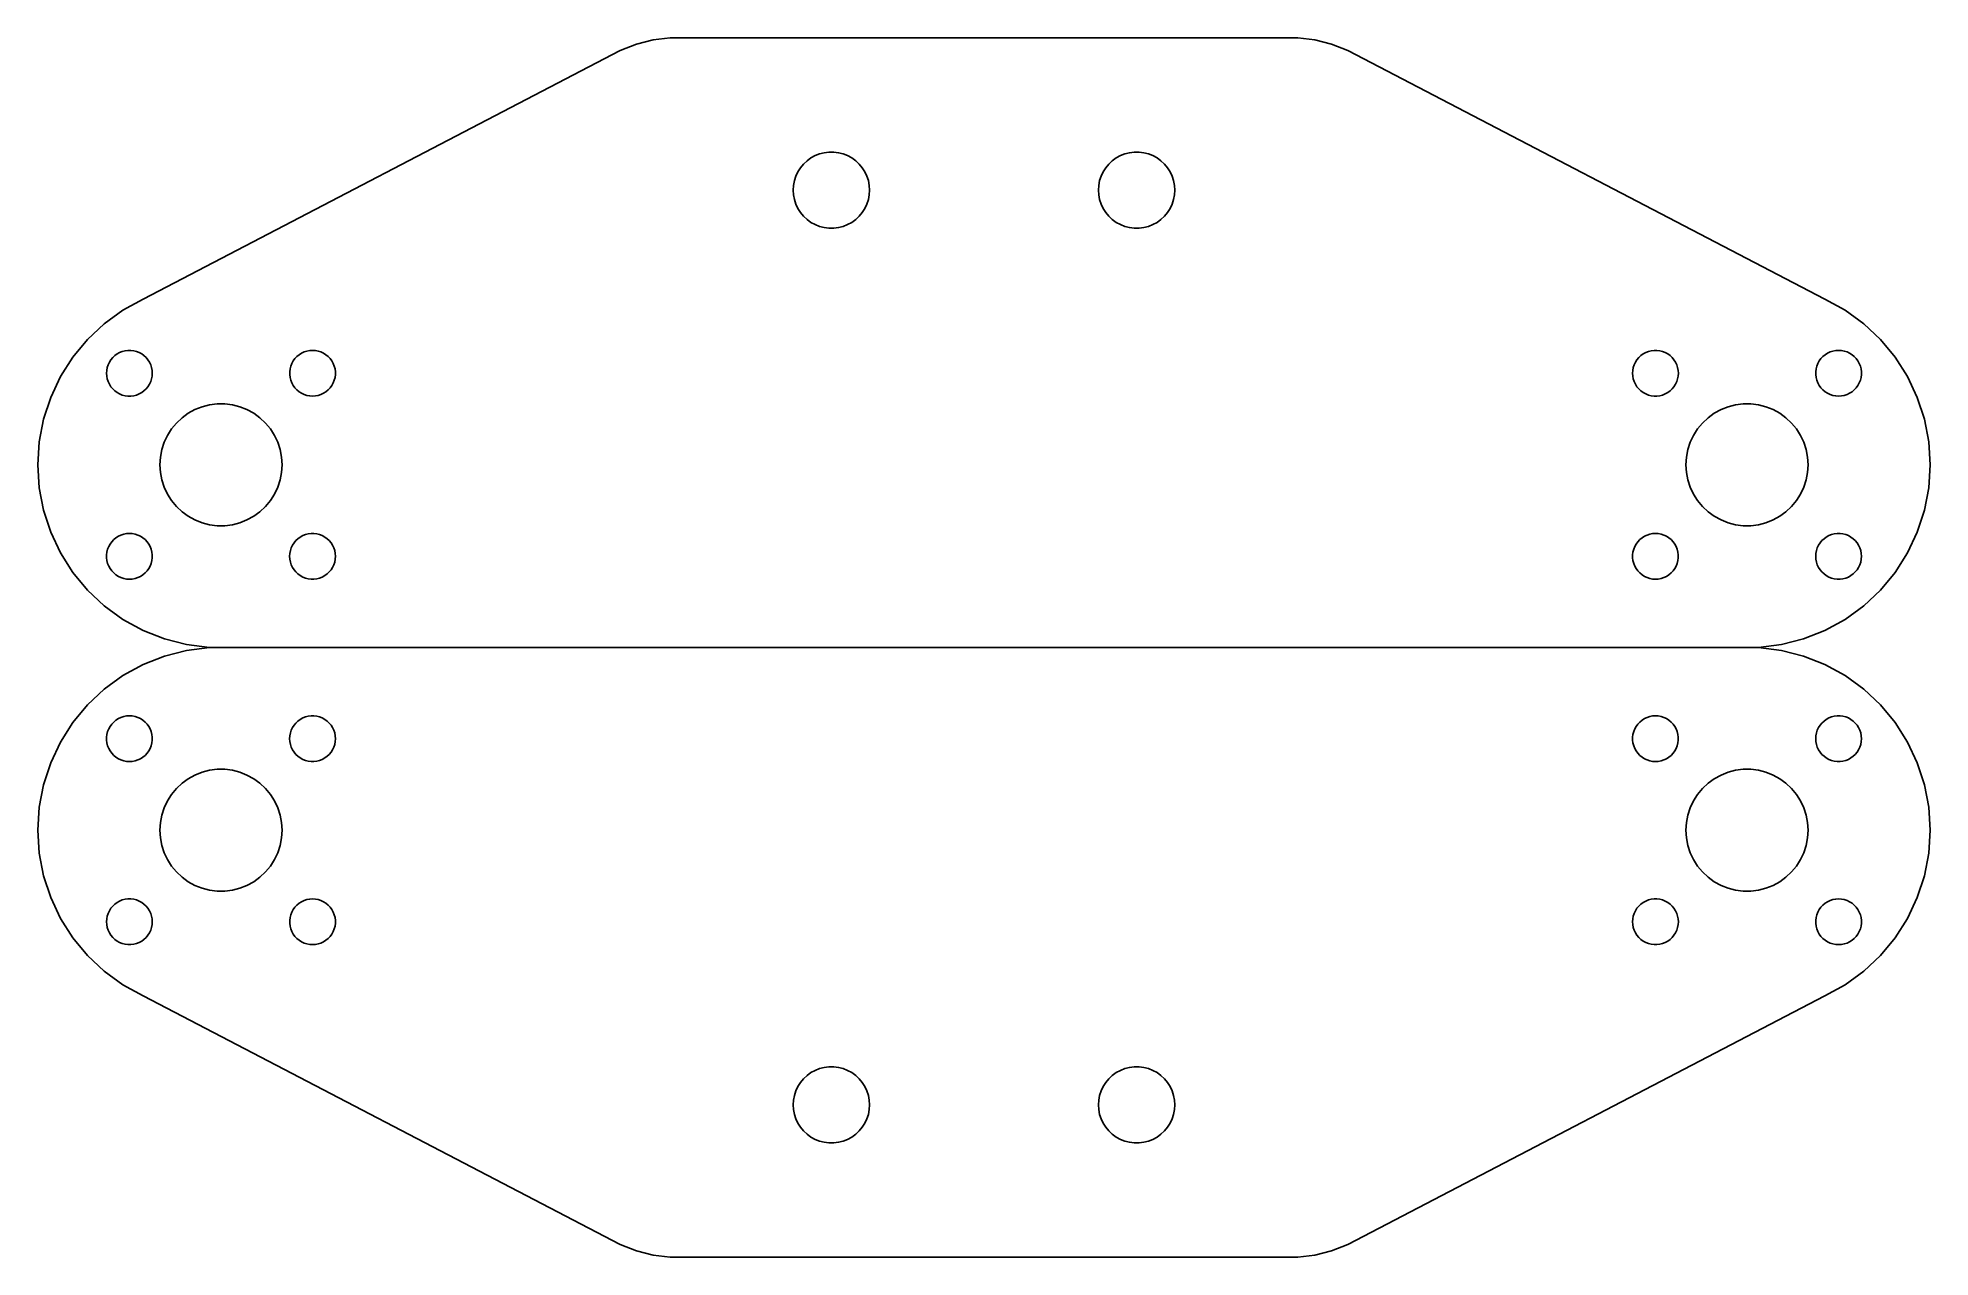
# Model space of a CAD drawing. Extents: x 0 to 124, y 0 to 80.
import ezdxf

# ---------------------------------------------------------------- set-up
doc = ezdxf.new("R2010")
doc.units = 0
doc.layers.add('Layer_1', color=7, linetype='CONTINUOUS')

msp = doc.modelspace()

# ---------------------------------------------------------------- linework, layer by layer
at = {"layer": 'Layer_1', "color": 7}
for points in [[(112.89411, 40.099122), (114.390111, 40.288124), (115.849112, 40.662122), (117.250111, 41.217123), (118.571112, 41.943123), (119.790111, 42.829123), (120.88911, 43.860123), (121.849111, 45.022122), (122.657111, 46.294126), (123.298111, 47.658134), (123.764111, 49.091118), (124.04611, 50.571119), (124.141111, 52.07511), (124.04611, 53.579128), (123.764111, 55.05913), (123.298111, 56.492113), (122.657111, 57.856121), (121.849111, 59.128125), (120.88911, 60.290119), (119.790111, 61.321133), (118.571112, 62.207113), (117.250111, 62.93313), (85.973111, 79.218114), (84.922111, 79.635126), (83.827111, 79.916134), (82.706111, 80.057132), (41.576111, 80.057132), (40.455111, 79.916134), (39.360111, 79.635126), (38.309111, 79.218114), (7.032111, 62.93313), (5.711111, 62.207113), (4.492111, 61.321133), (3.393113, 60.290119), (2.433111, 59.128125), (1.625112, 57.856121), (0.984112, 56.492113), (0.518112, 55.05913), (0.236113, 53.579128), (0.141111, 52.07511)], [(49.641111, 70.07513), (49.661112, 69.762117), (49.720111, 69.453112), (49.817111, 69.155114), (49.950111, 68.871114), (50.118111, 68.606135), (50.319111, 68.36413), (50.547111, 68.149133), (50.801111, 67.964136), (51.077111, 67.813119), (51.368111, 67.697126), (51.673111, 67.619119), (51.984111, 67.580116), (52.298111, 67.580116), (52.609111, 67.619119), (52.914111, 67.697126), (53.205111, 67.813119), (53.481111, 67.964136), (53.735111, 68.149133), (53.963111, 68.36413), (54.164111, 68.606135), (54.332111, 68.871114), (54.465111, 69.155114), (54.562111, 69.453112), (54.621111, 69.762117), (54.641112, 70.07513), (54.62111, 70.388114), (54.562111, 70.69712), (54.465111, 70.995118), (54.332111, 71.279118), (54.164111, 71.544125), (53.963111, 71.78613), (53.735111, 72.001127), (53.481111, 72.186124), (53.205111, 72.337113), (52.914111, 72.453134), (52.609111, 72.531112), (52.298111, 72.570116), (51.984111, 72.570116), (51.673111, 72.531112), (51.368111, 72.453134), (51.077111, 72.337113), (50.801111, 72.186124), (50.547111, 72.001127), (50.319111, 71.78613), (50.118111, 71.544125), (49.950111, 71.279118), (49.817111, 70.995118), (49.720111, 70.69712), (49.661111, 70.388114), (49.64111, 70.07513)], [(69.641111, 70.07513), (69.661112, 69.762117), (69.720111, 69.453112), (69.817111, 69.155114), (69.950111, 68.871114), (70.118111, 68.606135), (70.319111, 68.36413), (70.547111, 68.149133), (70.801111, 67.964136), (71.077111, 67.813119), (71.368111, 67.697126), (71.673111, 67.619119), (71.984111, 67.580116), (72.298111, 67.580116), (72.609111, 67.619119), (72.914111, 67.697126), (73.205111, 67.813119), (73.481111, 67.964136), (73.735111, 68.149133), (73.963111, 68.36413), (74.164111, 68.606135), (74.332111, 68.871114), (74.465111, 69.155114), (74.562111, 69.453112), (74.621111, 69.762117), (74.641112, 70.07513), (74.62111, 70.388114), (74.562111, 70.69712), (74.465111, 70.995118), (74.332111, 71.279118), (74.164111, 71.544125), (73.963111, 71.78613), (73.735111, 72.001127), (73.481111, 72.186124), (73.205111, 72.337113), (72.914111, 72.453134), (72.609111, 72.531112), (72.298111, 72.570116), (71.984111, 72.570116), (71.673111, 72.531112), (71.368111, 72.453134), (71.077111, 72.337113), (70.801111, 72.186124), (70.547111, 72.001127), (70.319111, 71.78613), (70.118111, 71.544125), (69.950111, 71.279118), (69.817111, 70.995118), (69.720111, 70.69712), (69.661111, 70.388114), (69.64111, 70.07513)], [(4.641111, 58.075126), (4.653105, 57.887109), (4.688112, 57.702113), (4.746111, 57.523127), (4.827112, 57.352129), (4.927112, 57.193125), (5.048112, 57.048119), (5.185111, 56.919115), (5.33711, 56.809133), (5.502111, 56.718117), (5.677112, 56.648126), (5.86011, 56.602123), (6.047111, 56.578134), (6.23511, 56.578134), (6.422111, 56.602123), (6.605112, 56.648126), (6.780112, 56.718117), (6.945111, 56.809133), (7.097113, 56.919115), (7.234112, 57.048119), (7.355112, 57.193125), (7.455112, 57.352129), (7.536112, 57.523127), (7.594112, 57.702113), (7.62911, 57.887109), (7.641105, 58.075126), (7.629116, 58.263114), (7.594112, 58.448111), (7.536112, 58.627124), (7.455112, 58.798123), (7.355112, 58.957127), (7.234112, 59.102132), (7.097113, 59.231136), (6.945111, 59.341118), (6.780112, 59.432135), (6.605112, 59.502126), (6.422111, 59.548128), (6.23511, 59.572117), (6.047111, 59.572117), (5.86011, 59.548128), (5.677112, 59.502126), (5.502111, 59.432135), (5.33711, 59.341118), (5.185111, 59.231136), (5.048112, 59.102132), (4.927112, 58.957127), (4.827112, 58.798123), (4.746111, 58.627124), (4.688112, 58.448111), (4.653111, 58.263114), (4.641116, 58.075126)], [(17.953112, 59.563114), (17.76811, 59.528119), (17.589111, 59.470122), (17.418112, 59.389124), (17.259111, 59.289133), (17.114111, 59.168116), (16.985113, 59.031125), (16.875111, 58.87912), (16.784111, 58.714133), (16.714112, 58.539127), (16.668112, 58.356134), (16.644123, 58.169134)], [(18.141112, 59.575137), (17.953112, 59.563001)], [(18.329111, 56.587137), (18.514111, 56.622133), (18.69311, 56.68013), (18.864112, 56.761127), (19.023113, 56.861119), (19.168113, 56.982136), (19.297111, 57.119126), (19.407113, 57.271131), (19.498112, 57.436118), (19.568112, 57.611124), (19.614111, 57.794117), (19.6381, 57.981118), (19.638112, 58.169134), (19.614123, 58.356134), (19.568112, 58.539127), (19.498112, 58.714133), (19.407113, 58.87912), (19.297111, 59.031125), (19.168113, 59.168116), (19.023113, 59.289133), (18.864112, 59.389124), (18.69311, 59.470122), (18.514111, 59.528119), (18.329111, 59.563114), (18.141112, 59.57525)], [(104.641111, 58.075126), (104.653105, 57.887109), (104.688112, 57.702113), (104.746112, 57.523127), (104.827112, 57.352129), (104.927112, 57.193125), (105.048112, 57.048119), (105.185111, 56.919115), (105.33711, 56.809133), (105.502112, 56.718117), (105.677112, 56.648126), (105.860111, 56.602123), (106.047111, 56.578134), (106.235111, 56.578134), (106.422111, 56.602123), (106.605112, 56.648126), (106.78011, 56.718117), (106.945111, 56.809133), (107.09711, 56.919115), (107.234112, 57.048119), (107.355112, 57.193125), (107.455112, 57.352129), (107.53611, 57.523127), (107.594112, 57.702113), (107.629111, 57.887109), (107.641105, 58.075126), (107.629116, 58.263114), (107.594112, 58.448111), (107.53611, 58.627124), (107.455112, 58.798123), (107.355112, 58.957127), (107.234112, 59.102132), (107.09711, 59.231136), (106.945111, 59.341118), (106.78011, 59.432135), (106.605112, 59.502126), (106.422111, 59.548128), (106.235111, 59.572117), (106.047111, 59.572117), (105.860111, 59.548128), (105.677112, 59.502126), (105.502112, 59.432135), (105.33711, 59.341118), (105.185111, 59.231136), (105.048112, 59.102132), (104.927112, 58.957127), (104.827112, 58.798123), (104.746112, 58.627124), (104.688112, 58.448111), (104.653111, 58.263114), (104.641117, 58.075126)], [(117.95311, 59.563114), (117.76811, 59.528119), (117.589111, 59.470122), (117.418112, 59.389124), (117.259111, 59.289133), (117.114111, 59.168116), (116.98511, 59.031125), (116.875111, 58.87912), (116.784112, 58.714133), (116.714112, 58.539127), (116.668113, 58.356134), (116.644124, 58.169134)], [(118.141112, 59.575137), (117.95311, 59.563001)], [(118.329112, 56.587137), (118.514111, 56.622133), (118.693111, 56.68013), (118.864112, 56.761127), (119.02311, 56.861119), (119.16811, 56.982136), (119.297111, 57.119126), (119.40711, 57.271131), (119.49811, 57.436118), (119.568112, 57.611124), (119.614112, 57.794117), (119.638101, 57.981118), (119.638112, 58.169134), (119.614123, 58.356134), (119.568112, 58.539127), (119.49811, 58.714133), (119.40711, 58.87912), (119.297111, 59.031125), (119.16811, 59.168116), (119.02311, 59.289133), (118.864112, 59.389124), (118.693111, 59.470122), (118.514111, 59.528119), (118.329112, 59.563114), (118.141112, 59.57525)], [(16.644112, 58.169134), (16.644112, 57.981118), (16.668101, 57.794117), (16.714112, 57.611124), (16.784111, 57.436118), (16.875111, 57.271131), (16.985113, 57.119126), (17.114111, 56.982136), (17.259111, 56.861119), (17.418112, 56.761127), (17.589111, 56.68013), (17.76811, 56.622133), (17.953112, 56.587137), (18.141112, 56.575002)], [(116.644112, 58.169134), (116.644112, 57.981118), (116.668101, 57.794117), (116.714112, 57.611124), (116.784112, 57.436118), (116.875111, 57.271131), (116.98511, 57.119126), (117.114111, 56.982136), (117.259111, 56.861119), (117.418112, 56.761127), (117.589111, 56.68013), (117.76811, 56.622133), (117.95311, 56.587137), (118.141112, 56.575002)], [(8.141112, 52.07511), (8.17311, 51.574137), (8.26711, 51.080135), (8.422112, 50.603123), (8.63611, 50.148124), (8.90511, 49.724114), (9.225111, 49.337131), (9.591111, 48.99313), (9.998112, 48.698123), (10.43811, 48.456118), (10.905112, 48.271121), (11.391113, 48.146125), (11.890113, 48.083133), (12.392112, 48.083133), (12.891112, 48.146125), (13.37711, 48.271121), (13.844112, 48.456118), (14.284111, 48.698123), (14.691112, 48.99313), (15.057112, 49.337131), (15.377112, 49.724114), (15.646112, 50.148124), (15.860113, 50.603123), (16.015112, 51.080135), (16.109112, 51.574137), (16.14111, 52.07511), (16.109112, 52.57611), (16.015112, 53.070112), (15.860113, 53.547124), (15.646112, 54.002123), (15.377112, 54.426134), (15.057112, 54.813117), (14.691112, 55.157117), (14.284111, 55.452124), (13.844112, 55.69413), (13.37711, 55.879126), (12.891112, 56.004123), (12.392112, 56.067115), (11.890113, 56.067115), (11.391113, 56.004123), (10.905112, 55.879126), (10.43811, 55.69413), (9.998112, 55.452124), (9.591111, 55.157117), (9.225111, 54.813117), (8.90511, 54.426134), (8.63611, 54.002123), (8.422112, 53.547124), (8.26711, 53.070112), (8.17311, 52.57611), (8.141112, 52.07511)], [(18.141112, 56.575115), (18.329111, 56.58725)], [(108.141112, 52.07511), (108.173111, 51.574137), (108.267111, 51.080135), (108.42211, 50.603123), (108.63611, 50.148124), (108.905111, 49.724114), (109.225111, 49.337131), (109.591111, 48.99313), (109.998112, 48.698123), (110.438111, 48.456118), (110.905112, 48.271121), (111.39111, 48.146125), (111.89011, 48.083133), (112.39211, 48.083133), (112.89111, 48.146125), (113.377111, 48.271121), (113.844112, 48.456118), (114.284111, 48.698123), (114.691112, 48.99313), (115.057112, 49.337131), (115.377112, 49.724114), (115.646113, 50.148124), (115.86011, 50.603123), (116.015112, 51.080135), (116.109112, 51.574137), (116.141111, 52.07511), (116.109112, 52.57611), (116.015112, 53.070112), (115.86011, 53.547124), (115.646113, 54.002123), (115.377112, 54.426134), (115.057112, 54.813117), (114.691112, 55.157117), (114.284111, 55.452124), (113.844112, 55.69413), (113.377111, 55.879126), (112.89111, 56.004123), (112.39211, 56.067115), (111.89011, 56.067115), (111.39111, 56.004123), (110.905112, 55.879126), (110.438111, 55.69413), (109.998112, 55.452124), (109.591111, 55.157117), (109.225111, 54.813117), (108.905111, 54.426134), (108.63611, 54.002123), (108.42211, 53.547124), (108.267111, 53.070112), (108.173111, 52.57611), (108.141112, 52.07511)], [(118.141112, 56.575115), (118.329112, 56.58725)], [(0.141111, 52.07511), (0.236113, 50.571119), (0.518112, 49.091118), (0.984112, 47.658134), (1.625112, 46.294126), (2.433111, 45.022122), (3.393113, 43.860123), (4.492111, 42.829123), (5.711111, 41.943123), (7.032111, 41.217123), (8.43311, 40.662122), (9.892112, 40.288124), (11.388113, 40.099122)], [(4.644111, 46.16913), (4.644111, 45.981113), (4.668099, 45.794113), (4.71411, 45.61112), (4.784113, 45.436114), (4.875112, 45.271124), (4.985111, 45.119122), (5.114112, 44.982123), (5.259112, 44.861123), (5.418111, 44.761123), (5.589112, 44.680123), (5.768111, 44.622123), (5.953111, 44.587125), (6.14111, 44.57513), (6.329113, 44.587119), (6.514112, 44.622123), (6.693112, 44.680123), (6.86411, 44.761123), (7.023111, 44.861123), (7.168111, 44.982123), (7.297112, 45.119122), (7.407111, 45.271124), (7.498111, 45.436114), (7.568111, 45.61112), (7.61411, 45.794113), (7.638099, 45.981113), (7.63811, 46.16913), (7.614121, 46.35613), (7.568111, 46.539123), (7.498111, 46.714129), (7.407111, 46.879116), (7.297112, 47.031121), (7.168111, 47.168112), (7.023111, 47.289129), (6.86411, 47.38912), (6.693112, 47.470118), (6.514112, 47.528114), (6.329113, 47.56311), (6.14111, 47.575246)], [(5.953111, 47.56311), (5.768111, 47.528114), (5.589112, 47.470118), (5.418111, 47.38912), (5.259112, 47.289129), (5.114112, 47.168112), (4.985111, 47.031121), (4.875112, 46.879116), (4.784113, 46.714129), (4.71411, 46.539123), (4.668111, 46.35613), (4.644122, 46.16913)], [(6.14111, 47.575133), (5.953111, 47.562997)], [(16.641112, 46.075122), (16.653106, 45.887133), (16.68811, 45.702137), (16.746113, 45.523123), (16.827111, 45.352125), (16.92711, 45.193123), (17.04811, 45.048123), (17.185112, 44.919122), (17.337111, 44.809123), (17.502113, 44.718124), (17.67711, 44.648124), (17.860112, 44.602122), (18.047112, 44.578133), (18.235112, 44.578125), (18.422112, 44.602113), (18.605111, 44.648124), (18.780111, 44.718124), (18.945112, 44.809123), (19.097111, 44.919122), (19.23411, 45.048123), (19.35511, 45.193123), (19.45511, 45.352125), (19.536111, 45.523123), (19.59411, 45.702137), (19.629112, 45.887133), (19.641106, 46.075122), (19.629117, 46.26311), (19.59411, 46.448135), (19.536111, 46.62712), (19.45511, 46.798118), (19.35511, 46.957122), (19.23411, 47.102128), (19.097111, 47.231132), (18.945112, 47.341114), (18.780111, 47.432131), (18.605111, 47.502122), (18.422112, 47.548124), (18.235112, 47.572113), (18.047112, 47.572113), (17.860112, 47.548124), (17.67711, 47.502122), (17.502113, 47.432131), (17.337111, 47.341114), (17.185112, 47.231132), (17.04811, 47.102128), (16.92711, 46.957122), (16.827111, 46.798118), (16.746113, 46.62712), (16.68811, 46.448135), (16.653112, 46.26311), (16.641118, 46.075122)], [(104.644111, 46.16913), (104.644111, 45.981113), (104.6681, 45.794113), (104.714111, 45.61112), (104.78411, 45.436114), (104.87511, 45.271124), (104.985112, 45.119122), (105.11411, 44.982123), (105.25911, 44.861123), (105.418111, 44.761123), (105.589112, 44.680123), (105.768112, 44.622123), (105.953111, 44.587125), (106.141111, 44.57513), (106.32911, 44.587119), (106.514113, 44.622123), (106.693112, 44.680123), (106.86411, 44.761123), (107.023112, 44.861123), (107.168112, 44.982123), (107.29711, 45.119122), (107.407112, 45.271124), (107.498111, 45.436114), (107.568111, 45.61112), (107.61411, 45.794113), (107.638099, 45.981113), (107.638111, 46.16913), (107.614122, 46.35613), (107.568111, 46.539123), (107.498111, 46.714129), (107.407112, 46.879116), (107.29711, 47.031121), (107.168112, 47.168112), (107.023112, 47.289129), (106.86411, 47.38912), (106.693112, 47.470118), (106.514113, 47.528114), (106.32911, 47.56311), (106.141111, 47.575246)], [(105.953111, 47.56311), (105.768112, 47.528114), (105.589112, 47.470118), (105.418111, 47.38912), (105.25911, 47.289129), (105.11411, 47.168112), (104.985112, 47.031121), (104.87511, 46.879116), (104.78411, 46.714129), (104.714111, 46.539123), (104.668111, 46.35613), (104.644122, 46.16913)], [(106.141111, 47.575133), (105.953111, 47.562997)], [(116.641112, 46.075122), (116.653107, 45.887133), (116.688111, 45.702137), (116.74611, 45.523123), (116.827111, 45.352125), (116.927111, 45.193123), (117.048111, 45.048123), (117.18511, 44.919122), (117.337112, 44.809123), (117.50211, 44.718124), (117.677111, 44.648124), (117.860112, 44.602122), (118.047112, 44.578133), (118.235112, 44.578125), (118.422112, 44.602113), (118.605111, 44.648124), (118.780111, 44.718124), (118.945112, 44.809123), (119.097112, 44.919122), (119.234111, 45.048123), (119.355111, 45.193123), (119.455111, 45.352125), (119.536111, 45.523123), (119.594111, 45.702137), (119.629112, 45.887133), (119.641106, 46.075122), (119.629118, 46.26311), (119.594111, 46.448135), (119.536111, 46.62712), (119.455111, 46.798118), (119.355111, 46.957122), (119.234111, 47.102128), (119.097112, 47.231132), (118.945112, 47.341114), (118.780111, 47.432131), (118.605111, 47.502122), (118.422112, 47.548124), (118.235112, 47.572113), (118.047112, 47.572113), (117.860112, 47.548124), (117.677111, 47.502122), (117.50211, 47.432131), (117.337112, 47.341114), (117.18511, 47.231132), (117.048111, 47.102128), (116.927111, 46.957122), (116.827111, 46.798118), (116.74611, 46.62712), (116.688111, 46.448135), (116.653112, 46.26311), (116.641118, 46.075122)], [(0.141111, 28.12314), (0.236113, 29.627131), (0.518112, 31.107132), (0.984112, 32.540115), (1.625112, 33.904124), (2.433111, 35.176127), (3.393113, 36.338127), (4.492111, 37.369127), (5.711111, 38.255127), (7.032111, 38.981126), (8.43311, 39.536128), (9.892112, 39.910126), (11.388113, 40.099127)], [(112.89411, 40.099127), (114.390111, 39.910126), (115.849112, 39.536128), (117.250111, 38.981126), (118.571112, 38.255127), (119.790111, 37.369127), (120.88911, 36.338127), (121.849111, 35.176127), (122.657111, 33.904124), (123.298111, 32.540115), (123.764111, 31.107132), (124.04611, 29.627131), (124.141111, 28.12314), (124.04611, 26.619121), (123.764111, 25.13912), (123.298111, 23.706137), (122.657111, 22.342128), (121.849111, 21.070125), (120.88911, 19.908131), (119.790111, 18.877117), (118.571112, 17.991137), (117.250111, 17.26512), (85.973111, 0.980136), (84.922111, 0.563124), (83.827111, 0.282115), (82.706111, 0.141117), (41.576111, 0.141117), (40.455111, 0.282115), (39.360111, 0.563124), (38.309111, 0.980136), (7.032111, 17.26512), (5.711111, 17.991137), (4.492111, 18.877117), (3.393113, 19.908131), (2.433111, 21.070125), (1.625112, 22.342128), (0.984112, 23.706137), (0.518112, 25.13912), (0.236113, 26.619121), (0.141111, 28.12314)], [(4.644111, 34.02912), (4.644111, 34.217136), (4.668099, 34.404137), (4.71411, 34.58713), (4.784113, 34.762136), (4.875112, 34.927126), (4.985111, 35.079128), (5.114112, 35.216127), (5.259112, 35.337127), (5.418111, 35.437127), (5.589112, 35.518127), (5.768111, 35.576127), (5.953111, 35.611125), (6.14111, 35.623119), (6.329113, 35.611131), (6.514112, 35.576127), (6.693112, 35.518127), (6.86411, 35.437127), (7.023111, 35.337127), (7.168111, 35.216127), (7.297112, 35.079128), (7.407111, 34.927126), (7.498111, 34.762136), (7.568111, 34.58713), (7.61411, 34.404137), (7.638099, 34.217136), (7.63811, 34.02912), (7.614121, 33.842119), (7.568111, 33.659127), (7.498111, 33.484121), (7.407111, 33.319133), (7.297112, 33.167129), (7.168111, 33.030138), (7.023111, 32.909121), (6.86411, 32.80913), (6.693112, 32.728132), (6.514112, 32.670135), (6.329113, 32.63514), (6.14111, 32.623004)], [(16.641112, 34.123128), (16.653106, 34.311116), (16.68811, 34.496113), (16.746113, 34.675127), (16.827111, 34.846125), (16.92711, 35.005126), (17.04811, 35.150126), (17.185112, 35.279127), (17.337111, 35.389126), (17.502113, 35.480126), (17.67711, 35.550126), (17.860112, 35.596128), (18.047112, 35.620117), (18.235112, 35.620125), (18.422112, 35.596136), (18.605111, 35.550126), (18.780111, 35.480126), (18.945112, 35.389126), (19.097111, 35.279127), (19.23411, 35.150126), (19.35511, 35.005126), (19.45511, 34.846125), (19.536111, 34.675127), (19.59411, 34.496113), (19.629112, 34.311116), (19.641106, 34.123128), (19.629117, 33.93514), (19.59411, 33.750115), (19.536111, 33.57113), (19.45511, 33.400131), (19.35511, 33.241127), (19.23411, 33.096121), (19.097111, 32.967118), (18.945112, 32.857136), (18.780111, 32.766119), (18.605111, 32.696128), (18.422112, 32.650126), (18.235112, 32.626137), (18.047112, 32.626137), (17.860112, 32.650126), (17.67711, 32.696128), (17.502113, 32.766119), (17.337111, 32.857136), (17.185112, 32.967118), (17.04811, 33.096121), (16.92711, 33.241127), (16.827111, 33.400131), (16.746113, 33.57113), (16.68811, 33.750115), (16.653112, 33.93514), (16.641118, 34.123128)], [(104.644111, 34.02912), (104.644111, 34.217136), (104.6681, 34.404137), (104.714111, 34.58713), (104.78411, 34.762136), (104.87511, 34.927126), (104.985112, 35.079128), (105.11411, 35.216127), (105.25911, 35.337127), (105.418111, 35.437127), (105.589112, 35.518127), (105.768112, 35.576127), (105.953111, 35.611125), (106.141111, 35.623119), (106.32911, 35.611131), (106.514113, 35.576127), (106.693112, 35.518127), (106.86411, 35.437127), (107.023112, 35.337127), (107.168112, 35.216127), (107.29711, 35.079128), (107.407112, 34.927126), (107.498111, 34.762136), (107.568111, 34.58713), (107.61411, 34.404137), (107.638099, 34.217136), (107.638111, 34.02912), (107.614122, 33.842119), (107.568111, 33.659127), (107.498111, 33.484121), (107.407112, 33.319133), (107.29711, 33.167129), (107.168112, 33.030138), (107.023112, 32.909121), (106.86411, 32.80913), (106.693112, 32.728132), (106.514113, 32.670135), (106.32911, 32.63514), (106.141111, 32.623004)], [(116.641112, 34.123128), (116.653107, 34.311116), (116.688111, 34.496113), (116.74611, 34.675127), (116.827111, 34.846125), (116.927111, 35.005126), (117.048111, 35.150126), (117.18511, 35.279127), (117.337112, 35.389126), (117.50211, 35.480126), (117.677111, 35.550126), (117.860112, 35.596128), (118.047112, 35.620117), (118.235112, 35.620125), (118.422112, 35.596136), (118.605111, 35.550126), (118.780111, 35.480126), (118.945112, 35.389126), (119.097112, 35.279127), (119.234111, 35.150126), (119.355111, 35.005126), (119.455111, 34.846125), (119.536111, 34.675127), (119.594111, 34.496113), (119.629112, 34.311116), (119.641106, 34.123128), (119.629118, 33.93514), (119.594111, 33.750115), (119.536111, 33.57113), (119.455111, 33.400131), (119.355111, 33.241127), (119.234111, 33.096121), (119.097112, 32.967118), (118.945112, 32.857136), (118.780111, 32.766119), (118.605111, 32.696128), (118.422112, 32.650126), (118.235112, 32.626137), (118.047112, 32.626137), (117.860112, 32.650126), (117.677111, 32.696128), (117.50211, 32.766119), (117.337112, 32.857136), (117.18511, 32.967118), (117.048111, 33.096121), (116.927111, 33.241127), (116.827111, 33.400131), (116.74611, 33.57113), (116.688111, 33.750115), (116.653112, 33.93514), (116.641118, 34.123128)], [(5.953111, 32.63514), (5.768111, 32.670135), (5.589112, 32.728132), (5.418111, 32.80913), (5.259112, 32.909121), (5.114112, 33.030138), (4.985111, 33.167129), (4.875112, 33.319133), (4.784113, 33.484121), (4.71411, 33.659127), (4.668111, 33.842119), (4.644122, 34.02912)], [(105.953111, 32.63514), (105.768112, 32.670135), (105.589112, 32.728132), (105.418111, 32.80913), (105.25911, 32.909121), (105.11411, 33.030138), (104.985112, 33.167129), (104.87511, 33.319133), (104.78411, 33.484121), (104.714111, 33.659127), (104.668111, 33.842119), (104.644122, 34.02912)], [(6.14111, 32.623117), (5.953111, 32.635253)], [(106.141111, 32.623117), (105.953111, 32.635253)], [(8.141112, 28.12314), (8.17311, 28.624113), (8.26711, 29.118115), (8.422112, 29.595127), (8.63611, 30.050125), (8.90511, 30.474136), (9.225111, 30.861119), (9.591111, 31.20512), (9.998112, 31.500127), (10.43811, 31.742132), (10.905112, 31.927129), (11.391113, 32.052125), (11.890113, 32.115117), (12.392112, 32.115117), (12.891112, 32.052125), (13.37711, 31.927129), (13.844112, 31.742132), (14.284111, 31.500127), (14.691112, 31.20512), (15.057112, 30.861119), (15.377112, 30.474136), (15.646112, 30.050125), (15.860113, 29.595127), (16.015112, 29.118115), (16.109112, 28.624113), (16.14111, 28.12314), (16.109112, 27.622139), (16.015112, 27.128137), (15.860113, 26.651125), (15.646112, 26.196127), (15.377112, 25.772116), (15.057112, 25.385133), (14.691112, 25.041132), (14.284111, 24.746125), (13.844112, 24.50412), (13.37711, 24.319123), (12.891112, 24.194127), (12.392112, 24.131135), (11.890113, 24.131135), (11.391113, 24.194127), (10.905112, 24.319123), (10.43811, 24.50412), (9.998112, 24.746125), (9.591111, 25.041132), (9.225111, 25.385133), (8.90511, 25.772116), (8.63611, 26.196127), (8.422112, 26.651125), (8.26711, 27.128137), (8.17311, 27.622139), (8.141112, 28.12314)], [(108.141112, 28.12314), (108.173111, 28.624113), (108.267111, 29.118115), (108.42211, 29.595127), (108.63611, 30.050125), (108.905111, 30.474136), (109.225111, 30.861119), (109.591111, 31.20512), (109.998112, 31.500127), (110.438111, 31.742132), (110.905112, 31.927129), (111.39111, 32.052125), (111.89011, 32.115117), (112.39211, 32.115117), (112.89111, 32.052125), (113.377111, 31.927129), (113.844112, 31.742132), (114.284111, 31.500127), (114.691112, 31.20512), (115.057112, 30.861119), (115.377112, 30.474136), (115.646113, 30.050125), (115.86011, 29.595127), (116.015112, 29.118115), (116.109112, 28.624113), (116.141111, 28.12314), (116.109112, 27.622139), (116.015112, 27.128137), (115.86011, 26.651125), (115.646113, 26.196127), (115.377112, 25.772116), (115.057112, 25.385133), (114.691112, 25.041132), (114.284111, 24.746125), (113.844112, 24.50412), (113.377111, 24.319123), (112.89111, 24.194127), (112.39211, 24.131135), (111.89011, 24.131135), (111.39111, 24.194127), (110.905112, 24.319123), (110.438111, 24.50412), (109.998112, 24.746125), (109.591111, 25.041132), (109.225111, 25.385133), (108.905111, 25.772116), (108.63611, 26.196127), (108.42211, 26.651125), (108.267111, 27.128137), (108.173111, 27.622139), (108.141112, 28.12314)], [(4.641111, 22.123124), (4.653105, 22.31114), (4.688112, 22.496137), (4.746111, 22.675122), (4.827112, 22.846121), (4.927112, 23.005125), (5.048112, 23.150131), (5.185111, 23.279134), (5.33711, 23.389116), (5.502111, 23.480133), (5.677112, 23.550124), (5.86011, 23.596126), (6.047111, 23.620115), (6.23511, 23.620115), (6.422111, 23.596126), (6.605112, 23.550124), (6.780112, 23.480133), (6.945111, 23.389116), (7.097113, 23.279134), (7.234112, 23.150131), (7.355112, 23.005125), (7.455112, 22.846121), (7.536112, 22.675122), (7.594112, 22.496137), (7.62911, 22.31114), (7.641105, 22.123124), (7.629116, 21.935136), (7.594112, 21.750139), (7.536112, 21.571125), (7.455112, 21.400127), (7.355112, 21.241123), (7.234112, 21.096117), (7.097113, 20.967113), (6.945111, 20.857131), (6.780112, 20.766115), (6.605112, 20.696124), (6.422111, 20.650121), (6.23511, 20.626133), (6.047111, 20.626133), (5.86011, 20.650121), (5.677112, 20.696124), (5.502111, 20.766115), (5.33711, 20.857131), (5.185111, 20.967113), (5.048112, 21.096117), (4.927112, 21.241123), (4.827112, 21.400127), (4.746111, 21.571125), (4.688112, 21.750139), (4.653111, 21.935136), (4.641116, 22.123124)], [(16.644112, 22.029116), (16.644112, 22.217132), (16.668101, 22.404133), (16.714112, 22.587125), (16.784111, 22.762131), (16.875111, 22.927119), (16.985113, 23.079123), (17.114111, 23.216114), (17.259111, 23.337131), (17.418112, 23.437122), (17.589111, 23.51812), (17.76811, 23.576117), (17.953112, 23.611112), (18.141112, 23.623248)], [(18.141112, 23.623135), (18.329111, 23.610999)], [(18.329111, 23.611112), (18.514111, 23.576117), (18.69311, 23.51812), (18.864112, 23.437122), (19.023113, 23.337131), (19.168113, 23.216114), (19.297111, 23.079123), (19.407113, 22.927119), (19.498112, 22.762131), (19.568112, 22.587125), (19.614111, 22.404133), (19.6381, 22.217132), (19.638112, 22.029116), (19.614123, 21.842115), (19.568112, 21.659122), (19.498112, 21.484116), (19.407113, 21.319129), (19.297111, 21.167124), (19.168113, 21.030134), (19.023113, 20.909117), (18.864112, 20.809125), (18.69311, 20.728128), (18.514111, 20.670131), (18.329111, 20.635135), (18.141112, 20.623)], [(104.641111, 22.123124), (104.653105, 22.31114), (104.688112, 22.496137), (104.746112, 22.675122), (104.827112, 22.846121), (104.927112, 23.005125), (105.048112, 23.150131), (105.185111, 23.279134), (105.33711, 23.389116), (105.502112, 23.480133), (105.677112, 23.550124), (105.860111, 23.596126), (106.047111, 23.620115), (106.235111, 23.620115), (106.422111, 23.596126), (106.605112, 23.550124), (106.78011, 23.480133), (106.945111, 23.389116), (107.09711, 23.279134), (107.234112, 23.150131), (107.355112, 23.005125), (107.455112, 22.846121), (107.53611, 22.675122), (107.594112, 22.496137), (107.629111, 22.31114), (107.641105, 22.123124), (107.629116, 21.935136), (107.594112, 21.750139), (107.53611, 21.571125), (107.455112, 21.400127), (107.355112, 21.241123), (107.234112, 21.096117), (107.09711, 20.967113), (106.945111, 20.857131), (106.78011, 20.766115), (106.605112, 20.696124), (106.422111, 20.650121), (106.235111, 20.626133), (106.047111, 20.626133), (105.860111, 20.650121), (105.677112, 20.696124), (105.502112, 20.766115), (105.33711, 20.857131), (105.185111, 20.967113), (105.048112, 21.096117), (104.927112, 21.241123), (104.827112, 21.400127), (104.746112, 21.571125), (104.688112, 21.750139), (104.653111, 21.935136), (104.641117, 22.123124)], [(116.644112, 22.029116), (116.644112, 22.217132), (116.668101, 22.404133), (116.714112, 22.587125), (116.784112, 22.762131), (116.875111, 22.927119), (116.98511, 23.079123), (117.114111, 23.216114), (117.259111, 23.337131), (117.418112, 23.437122), (117.589111, 23.51812), (117.76811, 23.576117), (117.95311, 23.611112), (118.141112, 23.623248)], [(118.141112, 23.623135), (118.329112, 23.610999)], [(118.329112, 23.611112), (118.514111, 23.576117), (118.693111, 23.51812), (118.864112, 23.437122), (119.02311, 23.337131), (119.16811, 23.216114), (119.297111, 23.079123), (119.40711, 22.927119), (119.49811, 22.762131), (119.568112, 22.587125), (119.614112, 22.404133), (119.638101, 22.217132), (119.638112, 22.029116), (119.614123, 21.842115), (119.568112, 21.659122), (119.49811, 21.484116), (119.40711, 21.319129), (119.297111, 21.167124), (119.16811, 21.030134), (119.02311, 20.909117), (118.864112, 20.809125), (118.693111, 20.728128), (118.514111, 20.670131), (118.329112, 20.635135), (118.141112, 20.623)], [(17.953112, 20.635135), (17.76811, 20.670131), (17.589111, 20.728128), (17.418112, 20.809125), (17.259111, 20.909117), (17.114111, 21.030134), (16.985113, 21.167124), (16.875111, 21.319129), (16.784111, 21.484116), (16.714112, 21.659122), (16.668112, 21.842115), (16.644123, 22.029116)], [(117.95311, 20.635135), (117.76811, 20.670131), (117.589111, 20.728128), (117.418112, 20.809125), (117.259111, 20.909117), (117.114111, 21.030134), (116.98511, 21.167124), (116.875111, 21.319129), (116.784112, 21.484116), (116.714112, 21.659122), (116.668113, 21.842115), (116.644124, 22.029116)], [(18.141112, 20.623113), (17.953112, 20.635248)], [(118.141112, 20.623113), (117.95311, 20.635248)], [(49.641111, 10.12312), (49.661112, 10.436132), (49.720111, 10.745137), (49.817111, 11.043136), (49.950111, 11.327136), (50.118111, 11.592115), (50.319111, 11.83412), (50.547111, 12.049117), (50.801111, 12.234114), (51.077111, 12.385131), (51.368111, 12.501124), (51.673111, 12.57913), (51.984111, 12.618133), (52.298111, 12.618133), (52.609111, 12.57913), (52.914111, 12.501124), (53.205111, 12.385131), (53.481111, 12.234114), (53.735111, 12.049117), (53.963111, 11.83412), (54.164111, 11.592115), (54.332111, 11.327136), (54.465111, 11.043136), (54.562111, 10.745137), (54.621111, 10.436132), (54.641112, 10.12312), (54.62111, 9.810135), (54.562111, 9.50113), (54.465111, 9.203132), (54.332111, 8.919131), (54.164111, 8.654125), (53.963111, 8.412119), (53.735111, 8.197122), (53.481111, 8.012126), (53.205111, 7.861137), (52.914111, 7.745115), (52.609111, 7.667137), (52.298111, 7.628134), (51.984111, 7.628134), (51.673111, 7.667137), (51.368111, 7.745115), (51.077111, 7.861137), (50.801111, 8.012126), (50.547111, 8.197122), (50.319111, 8.412119), (50.118111, 8.654125), (49.950111, 8.919131), (49.817111, 9.203132), (49.720111, 9.50113), (49.661111, 9.810135), (49.64111, 10.12312)], [(69.641111, 10.12312), (69.661112, 10.436132), (69.720111, 10.745137), (69.817111, 11.043136), (69.950111, 11.327136), (70.118111, 11.592115), (70.319111, 11.83412), (70.547111, 12.049117), (70.801111, 12.234114), (71.077111, 12.385131), (71.368111, 12.501124), (71.673111, 12.57913), (71.984111, 12.618133), (72.298111, 12.618133), (72.609111, 12.57913), (72.914111, 12.501124), (73.205111, 12.385131), (73.481111, 12.234114), (73.735111, 12.049117), (73.963111, 11.83412), (74.164111, 11.592115), (74.332111, 11.327136), (74.465111, 11.043136), (74.562111, 10.745137), (74.621111, 10.436132), (74.641112, 10.12312), (74.62111, 9.810135), (74.562111, 9.50113), (74.465111, 9.203132), (74.332111, 8.919131), (74.164111, 8.654125), (73.963111, 8.412119), (73.735111, 8.197122), (73.481111, 8.012126), (73.205111, 7.861137), (72.914111, 7.745115), (72.609111, 7.667137), (72.298111, 7.628134), (71.984111, 7.628134), (71.673111, 7.667137), (71.368111, 7.745115), (71.077111, 7.861137), (70.801111, 8.012126), (70.547111, 8.197122), (70.319111, 8.412119), (70.118111, 8.654125), (69.950111, 8.919131), (69.817111, 9.203132), (69.720111, 9.50113), (69.661111, 9.810135), (69.64111, 10.12312)]]:
    msp.add_lwpolyline(points, dxfattribs=at)
msp.add_open_spline([(11.388113, 40.099127), (45.223445, 40.099127), (79.058778, 40.099127), (112.89411, 40.099127)], degree=3, dxfattribs=at)

doc.saveas('drawing.dxf')
